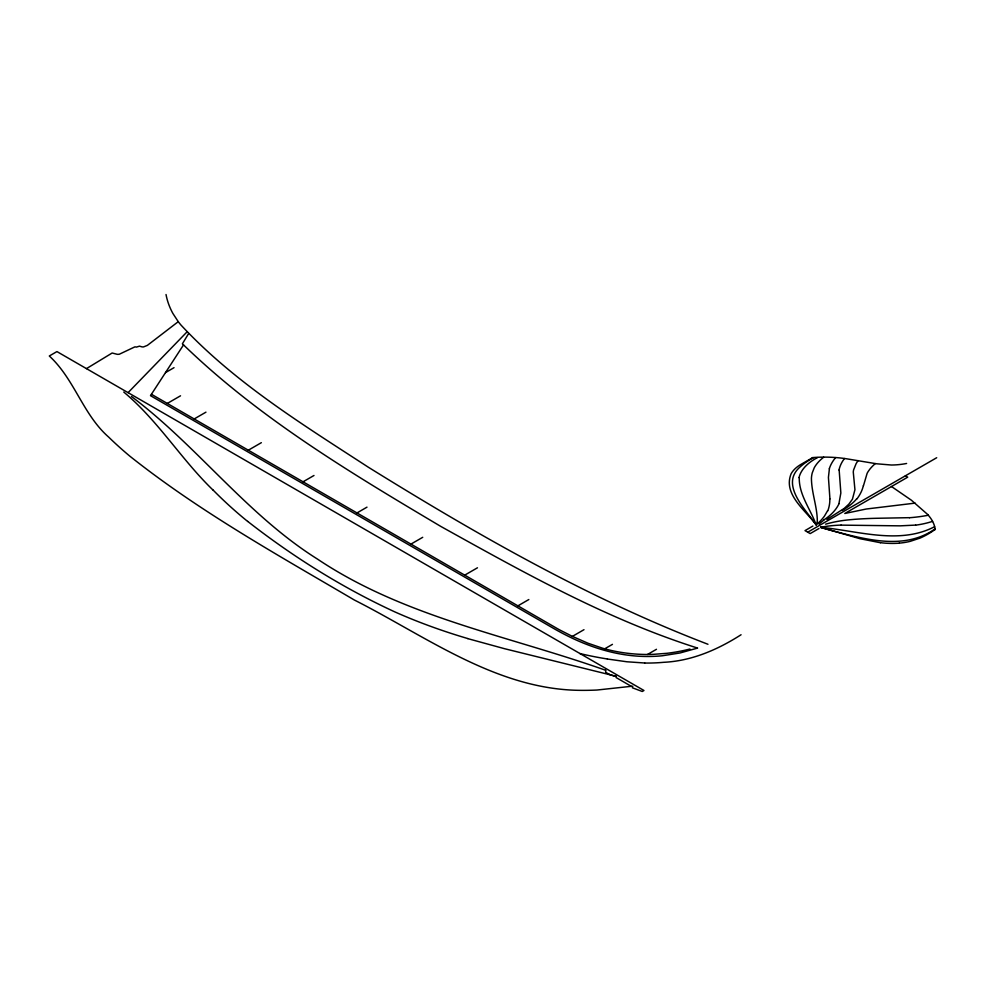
<?xml version="1.0" encoding="UTF-8"?>
<svg xmlns="http://www.w3.org/2000/svg" width="986" height="986" viewBox="0 0 986 986"><rect width="100%" height="100%" fill="white"/><g stroke="black" fill="none" stroke-linecap="round" stroke-linejoin="round"><path stroke-width="1.48" d="M829.929 498.928L828.425 477.384L829.399 468.744M818.996 524.071L823.717 520.189M799.264 477.655C798.845 494.725 810.603 509.269 816.125 524.823A80.384 46.404 0 0 0 824.506 516.035L827.587 510.736M839.16 470.014L840.848 492.963L838.938 503.612M863.465 485.741L867.101 473.403A48.154 27.805 0 0 1 868.222 471.431L869.898 469.102A77.154 44.543 0 0 1 875.272 463.605M188.671 333.465L182.398 343.794C258.381 417.707 350.301 472.688 440.939 526.499C523.615 572.435 607.068 619.356 697.607 648.085L679.983 652.978L662.382 655.764A87.236 50.36 0 0 1 635.884 656.023C606.76 653.718 578.905 643.008 553.75 628.501L150.501 395.682L183.519 344.903M856.711 498.842L855.072 500.666A77.426 44.703 0 0 1 842.155 510.477M128.081 392.65L187.094 331.814M707.973 644.277C588.395 598.465 476.817 534.498 368.271 467.179C302.653 424.485 234.606 382.716 180.906 324.973A159.325 91.981 0 0 1 178.256 321.67L147.37 345.383L143.574 346.899A4.301 2.477 0 0 1 142.009 346.875L139.507 346.148L136.425 347.109A2.97 1.713 0 0 0 134.799 346.912L119.343 354.22A6.298 3.636 0 0 1 117.272 354.319L112.145 353.013L86.46 368.628M934.974 528.952C904.298 550.706 864.623 539.194 831.444 530.493A255.103 147.284 0 0 1 820.586 527.337C857.623 530.69 899.257 545.11 934.568 526.721M741.065 634.75C717.759 649.663 691.679 660.99 663.677 662.309A103.752 59.899 0 0 1 644.684 663.036M165.525 372.585L174.029 367.667M167.312 403.434L180.524 395.805M194.193 418.951L205.951 412.16M248.324 450.208L261.352 442.677M303.047 481.797L313.992 475.486M356.981 512.942L366.989 507.149M410.952 544.099L422.723 537.308M464.714 575.146L477.47 567.788M517.909 605.848L528.829 599.537M812.378 457.837L800.706 464.542A45.578 26.314 0 0 0 799.708 465.158A40.216 23.22 0 0 0 791.142 473.724C782.761 494.245 805.352 510.07 816.125 524.823A34.091 19.683 0 0 0 817.32 521.027C817.209 506.533 811.503 492.667 811.429 478.222A81.037 46.786 0 0 1 812.242 472.935L814.251 467.771A60.54 34.954 0 0 1 823.692 457.233M151.425 394.264L555.919 627.799A188.708 108.953 0 0 0 559.888 630.029L572.373 636.389L583.983 629.684M812.883 526.056L805.007 530.616L810.184 533.599L818.947 528.533M826.872 519.462L844.139 508.468L848.798 504.203L852.422 499.212L854.936 489.734L853.272 472.035A46.095 26.61 0 0 1 853.617 469.866L856.033 463.839A82.171 47.439 0 0 1 858.091 460.61M604.714 648.813L612.454 644.351M807.731 532.193L936.7 457.726M647.555 654.445L656.479 649.293M919.309 538.331L910.288 541.326A42.743 24.675 0 0 1 899.232 543.138M631.287 686.318L596.924 690.04A171.638 99.093 0 0 1 579.337 690.336C495.97 689.226 425.94 636.229 354.356 600.018C277.805 555.019 199.64 511.635 129.93 456.235A548.845 316.876 0 0 1 108.719 437.143C82.935 414.588 74.566 379.191 49.3 355.995L56.941 351.583L643.969 690.496L642.268 691.482L632.408 687.797L632.716 686.256L631.287 686.318L616.065 677.53L616.028 676.26L504.351 648.652L467.795 638.632M915.107 503.119L866.213 509.022L844.78 513.496L907.724 477.162L905.394 475.807M915.624 525.094L900.095 525.846L841.07 525.131M909.462 517.675L876.086 518.291A248.004 143.18 0 0 0 854.677 519.314L851.867 519.573A84.389 48.721 0 0 0 825.615 524.17M644.684 662.999L626.837 661.766L607.388 659.018M880.399 542.719L859.94 538.701L820.586 527.325M605.663 670.27C508.64 635.847 404.285 617.224 317.455 559.074C247.03 514.877 197.471 446.103 131.434 396.483M609.36 674.424L606.341 672.649M572.373 636.389L587.902 643.192L602.545 648.209A101.016 58.322 0 0 0 645.041 654.47A93.633 54.057 0 0 0 653.262 654.347L666.733 653.324A110.925 64.041 0 0 0 689.917 649.034M891.492 486.529L911.434 500.247L927.863 514.655M123.743 392.046C157.957 420.43 181.214 459.414 213.136 490.165M247.72 521.421C293.089 556.831 342.278 587.631 394.548 611.764A467.943 270.164 0 0 0 467.845 638.571M816.125 524.823C805.426 509.269 779.334 484.188 800.509 466.588A78.264 45.183 0 0 1 813.561 457.689M178.256 321.67L172.883 313.449A168.162 97.084 0 0 1 166.03 294.518M616.004 676.31A20.546 11.869 0 0 1 609.397 674.399M606.267 672.674A7.444 4.289 0 0 1 605.712 670.283M247.671 521.446A631.804 364.771 0 0 1 213.186 490.141M607.401 658.981A231.451 133.628 0 0 1 579.805 653.521M928.368 515.234A101.644 58.679 0 0 1 909.474 517.736M932.559 521.36A62.217 35.915 0 0 1 915.649 525.156M820.549 527.264A83.194 48.031 0 0 1 841.058 525.094M927.777 514.68A64.965 37.505 0 0 1 935.246 529.556M934.95 529.531A81.481 47.045 0 0 1 919.383 538.393M899.232 543.175A55.672 32.144 0 0 1 880.412 542.67M906.602 463.469A48.659 28.089 0 0 1 891.418 465.022L876.653 463.79L846.161 458.724A86.041 49.67 0 0 0 812.328 457.615M863.329 485.728A84.143 48.573 0 0 1 856.933 498.904M839.024 470.002A69.883 40.34 0 0 1 844.472 458.515M839.037 503.624A68.884 39.773 0 0 1 823.569 520.115M829.312 468.732A73.617 42.497 0 0 1 835.61 457.615M829.818 498.928A90.601 52.307 0 0 1 827.821 510.773M798.993 477.631A56.831 32.809 0 0 1 817.542 457.603"/></g></svg>
